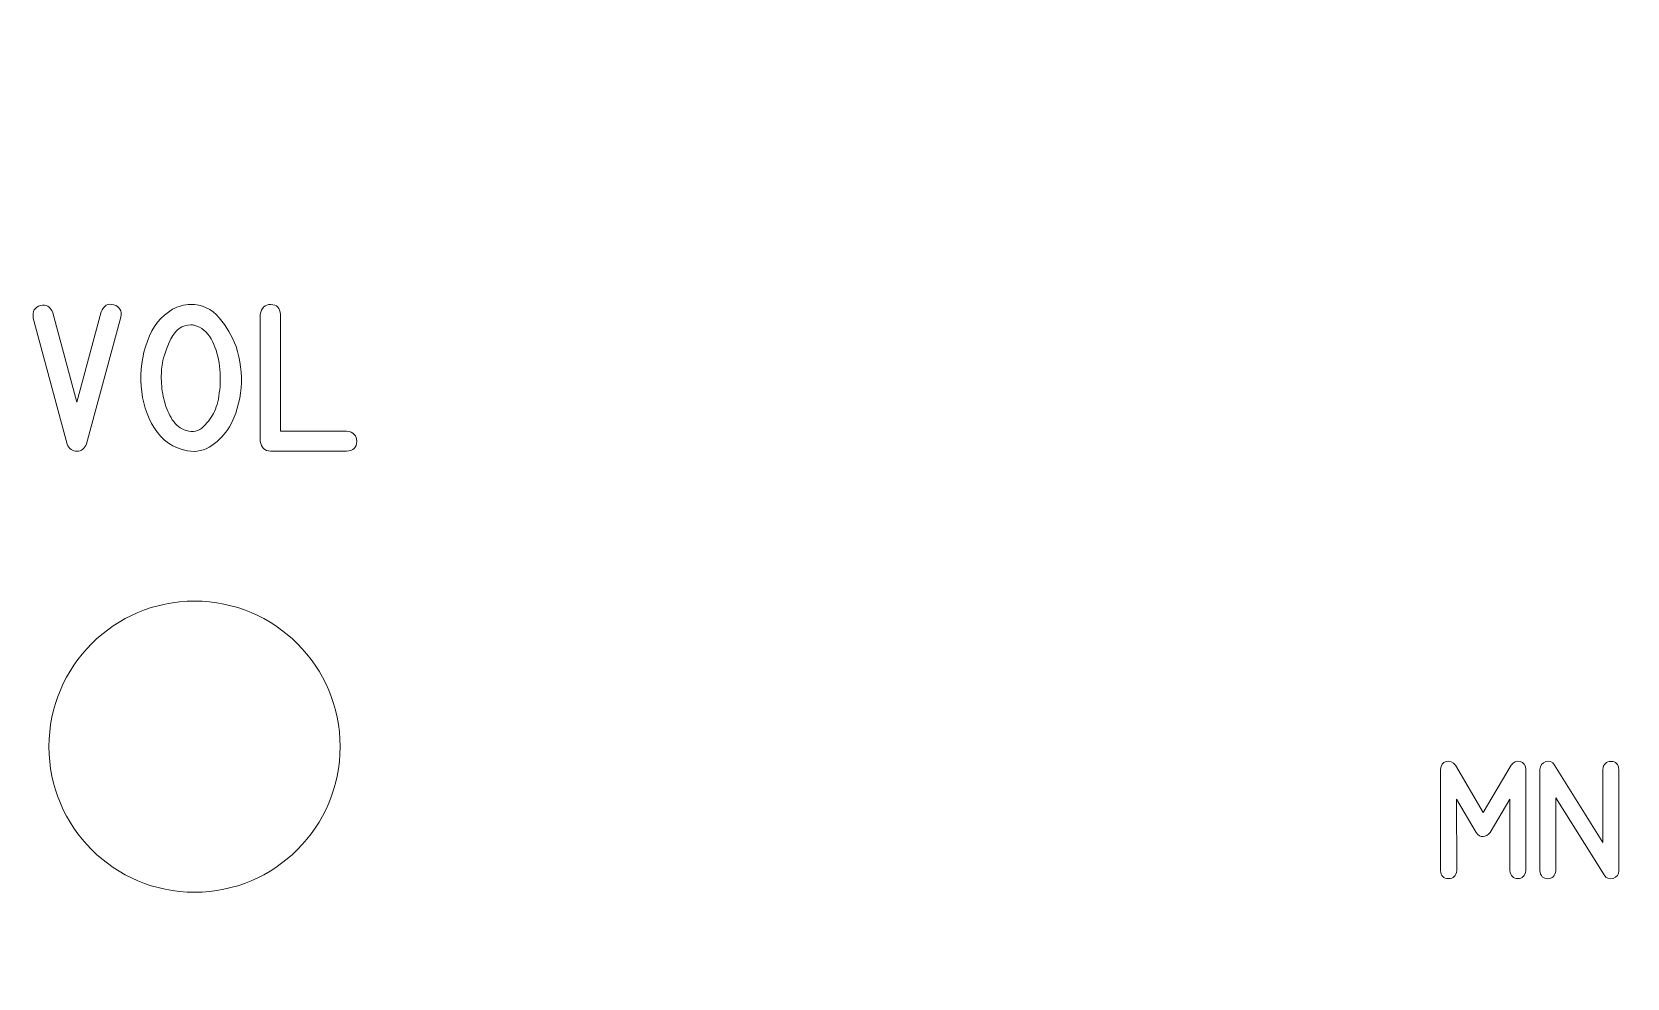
# Model space of a CAD drawing. Header units: millimetres. Extents: x -86 to 60, y -135 to 365.
# Drawn here: x -17.16 to 21.19, y 150.67 to 173.42 of the extents above; entities that cross this region are included whole.
import ezdxf

# ---------------------------------------------------------------- set-up
doc = ezdxf.new("R2010")
doc.units = ezdxf.units.MM
doc.header["$MEASUREMENT"] = 0
doc.layers.add('Cuts', color=7, linetype='Continuous', plot=False)
doc.layers.add('Engrave', color=7, linetype='Continuous')

msp = doc.modelspace()

# ---------------------------------------------------------------- linework, layer by layer
at = {"layer": 'Cuts', "color": 250, "lineweight": 9}
msp.add_ellipse((-13.2487, 156.2325), major_axis=(3.5001, 0), ratio=0.9999714, dxfattribs=at)
msp.add_open_spline([(57.4748, 154.4568), (57.8729, 154.4566), (58.2545, 154.2982), (58.5358, 154.0166), (58.5358, 154.0166), (58.8172, 153.7349), (58.975, 153.3549), (58.9748, 152.9568), (58.9748, 152.9568), (58.9748, 152.9568), (58.9748, 148.9068), (58.9748, 148.9068), (58.9748, 148.9068), (58.9745, 148.5088), (58.8162, 148.1271), (58.5345, 147.8458), (58.5345, 147.8458), (58.2528, 147.5645), (57.8729, 147.4066), (57.4748, 147.4068), (57.4748, 147.4068), (57.4748, 147.4068), (50.5123, 147.4068), (50.5123, 147.4068), (50.5123, 147.4068), (50.1147, 147.4071), (49.7333, 147.2494), (49.452, 146.9685), (49.452, 146.9685), (49.1707, 146.6875), (49.0125, 146.3044), (49.0123, 145.9068), (49.0123, 145.9068), (49.0123, 145.9068), (49.0123, 129.4193), (49.0123, 129.4193), (49.0123, 129.4193), (49.012, 129.0213), (48.8537, 128.6396), (48.572, 128.3583), (48.572, 128.3583), (48.2903, 128.077), (47.9104, 127.9191), (47.5123, 127.9193), (47.5123, 127.9193), (47.5123, 127.9193), (-74.0127, 127.9193), (-74.0127, 127.9193), (-74.0127, 127.9193), (-74.4108, 127.9196), (-74.7925, 128.078), (-75.0738, 128.3596), (-75.0738, 128.3596), (-75.3551, 128.6413), (-75.513, 129.0213), (-75.5127, 129.4193), (-75.5127, 129.4193), (-75.5127, 129.4193), (-75.5127, 160.4568), (-75.5127, 160.4568), (-75.5127, 160.4568), (-75.5117, 162.0471), (-76.1425, 163.5727), (-77.2663, 164.6979), (-77.2663, 164.6979), (-78.3901, 165.8231), (-79.9224, 166.4558), (-81.5127, 166.4568), (-81.5127, 166.4568), (-81.5127, 166.4568), (-83.9752, 166.4568), (-83.9752, 166.4568), (-83.9752, 166.4568), (-84.3733, 166.4571), (-84.755, 166.6155), (-85.0363, 166.8971), (-85.0363, 166.8971), (-85.3176, 167.1788), (-85.4755, 167.5588), (-85.4752, 167.9568), (-85.4752, 167.9568), (-85.4752, 167.9568), (-85.4752, 210.1068), (-85.4752, 210.1068), (-85.4752, 210.1068), (-85.475, 210.5049), (-85.3166, 210.8866), (-85.0349, 211.1679), (-85.0349, 211.1679), (-84.7533, 211.4492), (-84.3733, 211.6071), (-83.9752, 211.6068), (-83.9752, 211.6068), (-83.9752, 211.6068), (-81.5127, 211.6068), (-81.5127, 211.6068), (-81.5127, 211.6068), (-79.9224, 211.6058), (-78.3969, 212.2366), (-77.2716, 213.3604), (-77.2716, 213.3604), (-76.1464, 214.4842), (-75.5137, 216.0166), (-75.5127, 217.6068), (-75.5127, 217.6068), (-75.5127, 217.6068), (-75.5127, 248.6443), (-75.5127, 248.6443), (-75.5127, 248.6443), (-75.5125, 249.0424), (-75.3541, 249.4241), (-75.0724, 249.7054), (-75.0724, 249.7054), (-74.7908, 249.9867), (-74.4108, 250.1446), (-74.0127, 250.1443), (-74.0127, 250.1443), (-74.0127, 250.1443), (47.5123, 250.1443), (47.5123, 250.1443), (47.5123, 250.1443), (47.9104, 250.1441), (48.292, 249.9857), (48.5733, 249.7041), (48.5733, 249.7041), (48.8547, 249.4224), (49.0125, 249.0424), (49.0123, 248.6443), (49.0123, 248.6443), (49.0123, 248.6443), (49.0123, 217.6068), (49.0123, 217.6068), (49.0123, 217.6068), (49.0113, 216.0166), (49.6421, 214.491), (50.7659, 213.3658), (50.7659, 213.3658), (51.8897, 212.2406), (53.422, 211.6079), (55.0123, 211.6068), (55.0123, 211.6068), (55.0123, 211.6068), (57.4748, 211.6068), (57.4748, 211.6068), (57.4748, 211.6068), (57.8729, 211.6066), (58.2545, 211.4482), (58.5358, 211.1666), (58.5358, 211.1666), (58.8172, 210.8849), (58.975, 210.5049), (58.9748, 210.1068), (58.9748, 210.1068), (58.9748, 210.1068), (58.9748, 167.9568), (58.9748, 167.9568), (58.9748, 167.9568), (58.9745, 167.5588), (58.8162, 167.1771), (58.5345, 166.8958), (58.5345, 166.8958), (58.2528, 166.6145), (57.8729, 166.4566), (57.4748, 166.4568), (57.4748, 166.4568), (57.4748, 166.4568), (55.0123, 166.4568), (55.0123, 166.4568), (55.0123, 166.4568), (53.422, 166.4579), (51.8964, 165.8271), (50.7712, 164.7033), (50.7712, 164.7033), (49.646, 163.5795), (49.0133, 162.0471), (49.0123, 160.4568), (49.0123, 160.4568), (49.0123, 160.4568), (49.0123, 155.9568), (49.0123, 155.9568), (49.0123, 155.9568), (49.012, 155.5593), (49.1697, 155.1779), (49.4507, 154.8966), (49.4507, 154.8966), (49.7316, 154.6153), (50.1147, 154.4571), (50.5123, 154.4568), (50.5123, 154.4568), (50.5123, 154.4568), (57.4748, 154.4568), (57.4748, 154.4568)], degree=3, knots=[0, 0, 0, 0, 0.0204082, 0.0204082, 0.0204082, 0.0204082, 0.0408163, 0.0408163, 0.0408163, 0.0408163, 0.0612245, 0.0612245, 0.0612245, 0.0612245, 0.0816327, 0.0816327, 0.0816327, 0.0816327, 0.1020408, 0.1020408, 0.1020408, 0.1020408, 0.122449, 0.122449, 0.122449, 0.122449, 0.1428571, 0.1428571, 0.1428571, 0.1428571, 0.1632653, 0.1632653, 0.1632653, 0.1632653, 0.1836735, 0.1836735, 0.1836735, 0.1836735, 0.2040816, 0.2040816, 0.2040816, 0.2040816, 0.2244898, 0.2244898, 0.2244898, 0.2244898, 0.244898, 0.244898, 0.244898, 0.244898, 0.2653061, 0.2653061, 0.2653061, 0.2653061, 0.2857143, 0.2857143, 0.2857143, 0.2857143, 0.3061224, 0.3061224, 0.3061224, 0.3061224, 0.3265306, 0.3265306, 0.3265306, 0.3265306, 0.3469388, 0.3469388, 0.3469388, 0.3469388, 0.3673469, 0.3673469, 0.3673469, 0.3673469, 0.3877551, 0.3877551, 0.3877551, 0.3877551, 0.4081633, 0.4081633, 0.4081633, 0.4081633, 0.4285714, 0.4285714, 0.4285714, 0.4285714, 0.4489796, 0.4489796, 0.4489796, 0.4489796, 0.4693878, 0.4693878, 0.4693878, 0.4693878, 0.4897959, 0.4897959, 0.4897959, 0.4897959, 0.5102041, 0.5102041, 0.5102041, 0.5102041, 0.5306122, 0.5306122, 0.5306122, 0.5306122, 0.5510204, 0.5510204, 0.5510204, 0.5510204, 0.5714286, 0.5714286, 0.5714286, 0.5714286, 0.5918367, 0.5918367, 0.5918367, 0.5918367, 0.6122449, 0.6122449, 0.6122449, 0.6122449, 0.6326531, 0.6326531, 0.6326531, 0.6326531, 0.6530612, 0.6530612, 0.6530612, 0.6530612, 0.6734694, 0.6734694, 0.6734694, 0.6734694, 0.6938776, 0.6938776, 0.6938776, 0.6938776, 0.7142857, 0.7142857, 0.7142857, 0.7142857, 0.7346939, 0.7346939, 0.7346939, 0.7346939, 0.755102, 0.755102, 0.755102, 0.755102, 0.7755102, 0.7755102, 0.7755102, 0.7755102, 0.7959184, 0.7959184, 0.7959184, 0.7959184, 0.8163265, 0.8163265, 0.8163265, 0.8163265, 0.8367347, 0.8367347, 0.8367347, 0.8367347, 0.8571429, 0.8571429, 0.8571429, 0.8571429, 0.877551, 0.877551, 0.877551, 0.877551, 0.8979592, 0.8979592, 0.8979592, 0.8979592, 0.9183673, 0.9183673, 0.9183673, 0.9183673, 0.9387755, 0.9387755, 0.9387755, 0.9387755, 0.9591837, 0.9591837, 0.9591837, 0.9591837, 1, 1, 1, 1], dxfattribs=at)
at = {"layer": 'Engrave', "color": 240, "lineweight": 9}
for points, knots in [([(-17.1279, 166.5388), (-17.1496, 166.7022), (-17.0914, 166.8022), (-16.9533, 166.8386), (-16.9533, 166.8386), (-16.8145, 166.8757), (-16.7163, 166.8175), (-16.6575, 166.6646), (-16.6575, 166.6646), (-16.6575, 166.6646), (-16.0772, 164.5151), (-16.0772, 164.5151), (-16.0772, 164.5151), (-16.0772, 164.5151), (-15.4934, 166.6852), (-15.4934, 166.6852), (-15.4934, 166.6852), (-15.4346, 166.8404), (-15.3334, 166.8968), (-15.19, 166.8551), (-15.19, 166.8551), (-15.0465, 166.8133), (-14.9913, 166.7146), (-15.0248, 166.5594), (-15.0248, 166.5594), (-15.0248, 166.5594), (-15.8444, 163.5161), (-15.8444, 163.5161), (-15.8444, 163.5161), (-15.8908, 163.3979), (-15.9673, 163.338), (-16.0754, 163.3374), (-16.0754, 163.3374), (-16.1836, 163.3368), (-16.2618, 163.3944), (-16.3112, 163.5091), (-16.3112, 163.5091), (-16.3112, 163.5091), (-17.1279, 166.5388), (-17.1279, 166.5388)], [0, 0, 0, 0, 0.0909091, 0.0909091, 0.0909091, 0.0909091, 0.1818182, 0.1818182, 0.1818182, 0.1818182, 0.2727273, 0.2727273, 0.2727273, 0.2727273, 0.3636364, 0.3636364, 0.3636364, 0.3636364, 0.4545455, 0.4545455, 0.4545455, 0.4545455, 0.5454545, 0.5454545, 0.5454545, 0.5454545, 0.6363636, 0.6363636, 0.6363636, 0.6363636, 0.7272727, 0.7272727, 0.7272727, 0.7272727, 0.8181818, 0.8181818, 0.8181818, 0.8181818, 1, 1, 1, 1]), ([(-12.2497, 165.8497), (-12.1444, 165.5316), (-12.1044, 165.2018), (-12.1303, 164.8596), (-12.1303, 164.8596), (-12.1562, 164.5174), (-12.2502, 164.2052), (-12.4119, 163.9224), (-12.4119, 163.9224), (-12.5142, 163.7466), (-12.6536, 163.5973), (-12.8306, 163.4744), (-12.8306, 163.4744), (-13.0075, 163.3515), (-13.2027, 163.3086), (-13.4162, 163.3456), (-13.4162, 163.3456), (-13.7642, 163.4062), (-14.0306, 163.5879), (-14.2152, 163.8895), (-14.2152, 163.8895), (-14.4004, 164.1917), (-14.5062, 164.528), (-14.5333, 164.8984), (-14.5333, 164.8984), (-14.5603, 165.2688), (-14.5103, 165.6292), (-14.3833, 165.9808), (-14.3833, 165.9808), (-14.2563, 166.3324), (-14.0541, 166.5876), (-13.776, 166.7475), (-13.776, 166.7475), (-13.6407, 166.8257), (-13.4985, 166.8645), (-13.3509, 166.8645), (-13.3509, 166.8645), (-13.0681, 166.8645), (-12.8376, 166.7581), (-12.6583, 166.5452), (-12.6583, 166.5452), (-12.479, 166.3318), (-12.3431, 166.1002), (-12.2497, 165.8497)], [0, 0, 0, 0, 0.0833333, 0.0833333, 0.0833333, 0.0833333, 0.1666667, 0.1666667, 0.1666667, 0.1666667, 0.25, 0.25, 0.25, 0.25, 0.3333333, 0.3333333, 0.3333333, 0.3333333, 0.4166667, 0.4166667, 0.4166667, 0.4166667, 0.5, 0.5, 0.5, 0.5, 0.5833333, 0.5833333, 0.5833333, 0.5833333, 0.6666667, 0.6666667, 0.6666667, 0.6666667, 0.75, 0.75, 0.75, 0.75, 0.8333333, 0.8333333, 0.8333333, 0.8333333, 1, 1, 1, 1]), ([(-11.423, 163.335), (-11.5641, 163.3444), (-11.6458, 163.4238), (-11.6676, 163.5743), (-11.6676, 163.5743), (-11.6676, 163.5743), (-11.6676, 166.6199), (-11.6676, 166.6199), (-11.6676, 166.6199), (-11.6435, 166.7851), (-11.5594, 166.8663), (-11.416, 166.8639), (-11.416, 166.8639), (-11.2725, 166.861), (-11.1943, 166.7792), (-11.182, 166.6199), (-11.182, 166.6199), (-11.182, 166.6199), (-11.182, 163.816), (-11.182, 163.816), (-11.182, 163.816), (-11.182, 163.816), (-9.5921, 163.8172), (-9.5921, 163.8172), (-9.5921, 163.8172), (-9.4287, 163.7989), (-9.3481, 163.7166), (-9.3499, 163.5702), (-9.3499, 163.5702), (-9.3517, 163.4238), (-9.4328, 163.3456), (-9.5939, 163.335), (-9.5939, 163.335), (-9.5939, 163.335), (-11.423, 163.335), (-11.423, 163.335)], [0, 0, 0, 0, 0.1, 0.1, 0.1, 0.1, 0.2, 0.2, 0.2, 0.2, 0.3, 0.3, 0.3, 0.3, 0.4, 0.4, 0.4, 0.4, 0.5, 0.5, 0.5, 0.5, 0.6, 0.6, 0.6, 0.6, 0.7, 0.7, 0.7, 0.7, 0.8, 0.8, 0.8, 0.8, 1, 1, 1, 1]), ([(-13.3368, 166.3753), (-13.5479, 166.3753), (-13.7078, 166.2619), (-13.8165, 166.0343), (-13.8165, 166.0343), (-13.9253, 165.8068), (-13.9935, 165.6128), (-14.0223, 165.4522), (-14.0223, 165.4522), (-14.0441, 165.3347), (-14.0523, 165.193), (-14.0464, 165.0266), (-14.0464, 165.0266), (-14.0406, 164.8602), (-14.0164, 164.6956), (-13.9741, 164.5333), (-13.9741, 164.5333), (-13.9318, 164.3704), (-13.8677, 164.224), (-13.783, 164.0941), (-13.783, 164.0941), (-13.6978, 163.9636), (-13.5867, 163.8771), (-13.4491, 163.8348), (-13.4491, 163.8348), (-13.288, 163.7842), (-13.1492, 163.816), (-13.0328, 163.93), (-13.0328, 163.93), (-12.9164, 164.0447), (-12.8282, 164.1658), (-12.7682, 164.2946), (-12.7682, 164.2946), (-12.7077, 164.4269), (-12.6659, 164.5997), (-12.6436, 164.8149), (-12.6436, 164.8149), (-12.6212, 165.0295), (-12.6265, 165.2441), (-12.6589, 165.4581), (-12.6589, 165.4581), (-12.6918, 165.6721), (-12.7559, 165.865), (-12.8511, 166.0367), (-12.8511, 166.0367), (-12.9464, 166.2083), (-13.0822, 166.3177), (-13.2574, 166.3647), (-13.2574, 166.3647), (-13.2803, 166.3718), (-13.3068, 166.3753), (-13.3368, 166.3753)], [0, 0, 0, 0, 0.0714286, 0.0714286, 0.0714286, 0.0714286, 0.1428571, 0.1428571, 0.1428571, 0.1428571, 0.2142857, 0.2142857, 0.2142857, 0.2142857, 0.2857143, 0.2857143, 0.2857143, 0.2857143, 0.3571429, 0.3571429, 0.3571429, 0.3571429, 0.4285714, 0.4285714, 0.4285714, 0.4285714, 0.5, 0.5, 0.5, 0.5, 0.5714286, 0.5714286, 0.5714286, 0.5714286, 0.6428571, 0.6428571, 0.6428571, 0.6428571, 0.7142857, 0.7142857, 0.7142857, 0.7142857, 0.7857143, 0.7857143, 0.7857143, 0.7857143, 0.8571429, 0.8571429, 0.8571429, 0.8571429, 1, 1, 1, 1]), ([(18.7597, 153.2528), (18.7394, 153.1243), (18.6745, 153.0599), (18.5649, 153.0604), (18.5649, 153.0604), (18.4549, 153.0608), (18.3904, 153.1253), (18.3711, 153.2528), (18.3711, 153.2528), (18.3711, 153.2528), (18.3711, 154.9738), (18.3711, 154.9738), (18.3711, 154.9738), (18.3711, 154.9738), (17.8984, 154.1653), (17.8984, 154.1653), (17.8984, 154.1653), (17.8481, 154.1046), (17.7916, 154.0726), (17.7296, 154.0698), (17.7296, 154.0698), (17.6675, 154.0674), (17.6124, 154.0989), (17.5635, 154.1653), (17.5635, 154.1653), (17.5635, 154.1653), (17.0936, 154.9701), (17.0936, 154.9701), (17.0936, 154.9701), (17.0936, 154.9701), (17.095, 153.2528), (17.095, 153.2528), (17.095, 153.2528), (17.0805, 153.1253), (17.0141, 153.0613), (16.8961, 153.0618), (16.8961, 153.0618), (16.778, 153.0623), (16.7145, 153.1262), (16.7051, 153.2528), (16.7051, 153.2528), (16.7051, 153.2528), (16.7051, 155.6864), (16.7051, 155.6864), (16.7051, 155.6864), (16.7126, 155.7923), (16.7587, 155.8553), (16.8443, 155.876), (16.8443, 155.876), (16.9299, 155.8967), (17.0043, 155.8675), (17.0678, 155.7885), (17.0678, 155.7885), (17.0678, 155.7885), (17.7305, 154.6488), (17.7305, 154.6488), (17.7305, 154.6488), (17.7305, 154.6488), (18.4003, 155.7885), (18.4003, 155.7885), (18.4003, 155.7885), (18.4633, 155.8675), (18.5372, 155.8962), (18.6214, 155.875), (18.6214, 155.875), (18.7051, 155.8539), (18.7517, 155.7913), (18.7597, 155.6864), (18.7597, 155.6864), (18.7597, 155.6864), (18.7597, 153.2528), (18.7597, 153.2528)], [0, 0, 0, 0, 0.0526316, 0.0526316, 0.0526316, 0.0526316, 0.1052632, 0.1052632, 0.1052632, 0.1052632, 0.1578947, 0.1578947, 0.1578947, 0.1578947, 0.2105263, 0.2105263, 0.2105263, 0.2105263, 0.2631579, 0.2631579, 0.2631579, 0.2631579, 0.3157895, 0.3157895, 0.3157895, 0.3157895, 0.3684211, 0.3684211, 0.3684211, 0.3684211, 0.4210526, 0.4210526, 0.4210526, 0.4210526, 0.4736842, 0.4736842, 0.4736842, 0.4736842, 0.5263158, 0.5263158, 0.5263158, 0.5263158, 0.5789474, 0.5789474, 0.5789474, 0.5789474, 0.6315789, 0.6315789, 0.6315789, 0.6315789, 0.6842105, 0.6842105, 0.6842105, 0.6842105, 0.7368421, 0.7368421, 0.7368421, 0.7368421, 0.7894737, 0.7894737, 0.7894737, 0.7894737, 0.8421053, 0.8421053, 0.8421053, 0.8421053, 0.8947368, 0.8947368, 0.8947368, 0.8947368, 1, 1, 1, 1]), ([(20.9934, 153.2499), (20.9934, 153.1535), (20.9468, 153.0924), (20.8537, 153.066), (20.8537, 153.066), (20.7601, 153.0401), (20.6881, 153.0674), (20.6364, 153.1483), (20.6364, 153.1483), (20.6364, 153.1483), (19.4788, 155.0044), (19.4788, 155.0044), (19.4788, 155.0044), (19.4788, 155.0044), (19.4788, 153.2499), (19.4788, 153.2499), (19.4788, 153.2499), (19.4586, 153.1215), (19.3937, 153.0571), (19.2841, 153.0571), (19.2841, 153.0571), (19.174, 153.0571), (19.1096, 153.1215), (19.0903, 153.2499), (19.0903, 153.2499), (19.0903, 153.2499), (19.0903, 155.6836), (19.0903, 155.6836), (19.0903, 155.6836), (19.1039, 155.7791), (19.1529, 155.8421), (19.2371, 155.8727), (19.2371, 155.8727), (19.3213, 155.9028), (19.3913, 155.8741), (19.4473, 155.7871), (19.4473, 155.7871), (19.4473, 155.7871), (20.6049, 153.9282), (20.6049, 153.9282), (20.6049, 153.9282), (20.6049, 153.9282), (20.6049, 155.6836), (20.6049, 155.6836), (20.6049, 155.6836), (20.6223, 155.8148), (20.6891, 155.8802), (20.8053, 155.8788), (20.8053, 155.8788), (20.9214, 155.8774), (20.984, 155.8125), (20.9934, 155.6836), (20.9934, 155.6836), (20.9934, 155.6836), (20.9934, 153.2499), (20.9934, 153.2499)], [0, 0, 0, 0, 0.0666667, 0.0666667, 0.0666667, 0.0666667, 0.1333333, 0.1333333, 0.1333333, 0.1333333, 0.2, 0.2, 0.2, 0.2, 0.2666667, 0.2666667, 0.2666667, 0.2666667, 0.3333333, 0.3333333, 0.3333333, 0.3333333, 0.4, 0.4, 0.4, 0.4, 0.4666667, 0.4666667, 0.4666667, 0.4666667, 0.5333333, 0.5333333, 0.5333333, 0.5333333, 0.6, 0.6, 0.6, 0.6, 0.6666667, 0.6666667, 0.6666667, 0.6666667, 0.7333333, 0.7333333, 0.7333333, 0.7333333, 0.8, 0.8, 0.8, 0.8, 0.8666667, 0.8666667, 0.8666667, 0.8666667, 1, 1, 1, 1])]:
    msp.add_open_spline(points, degree=3, knots=knots, dxfattribs=at)

doc.saveas('drawing.dxf')
